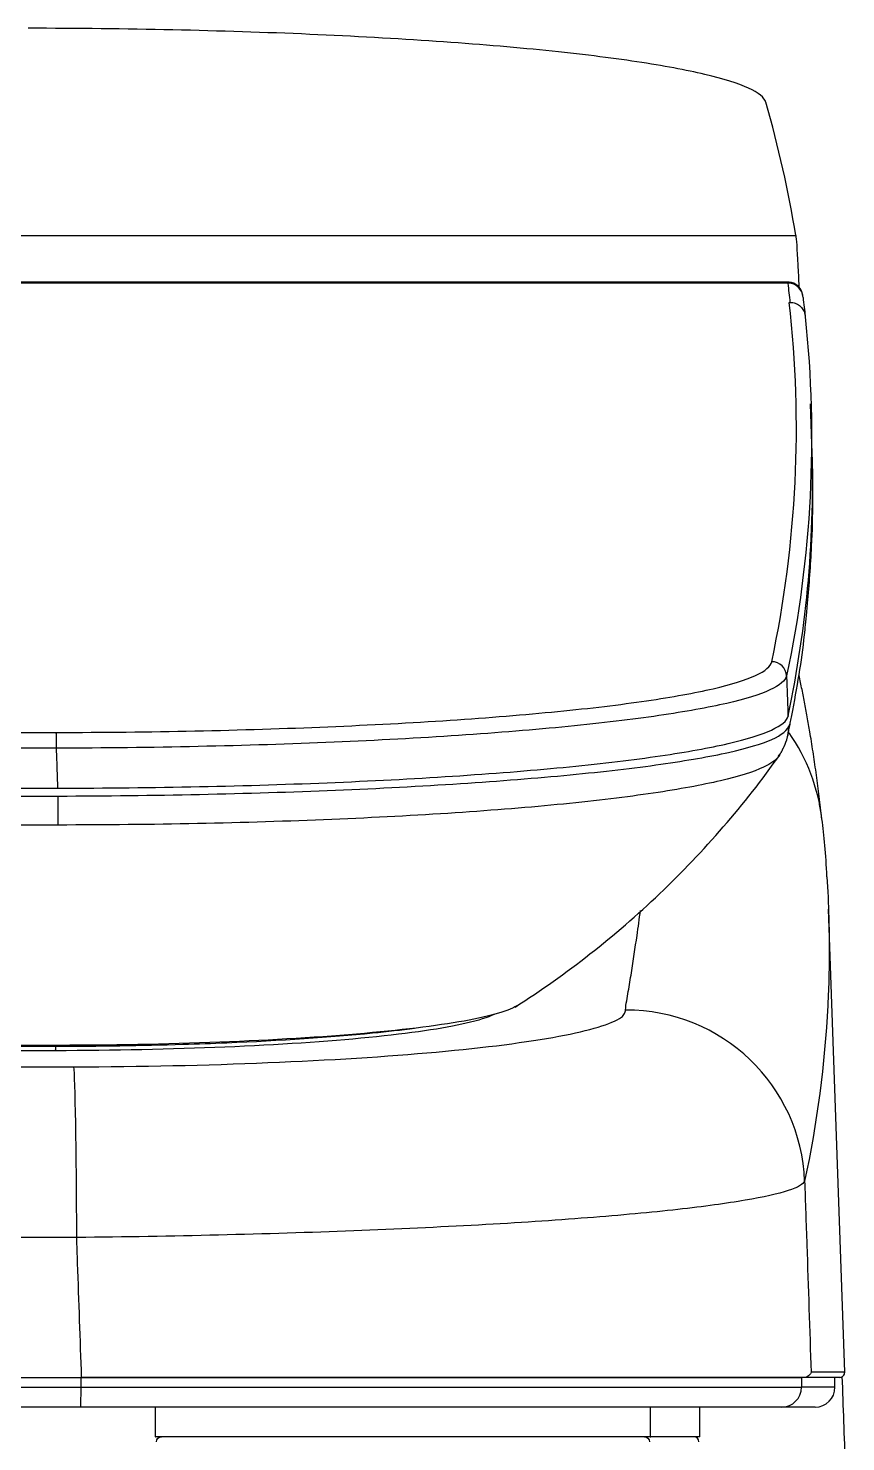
# Model space of a CAD drawing. Header units: millimetres. Extents: x 0 to 460316, y -63250 to 103204.
# Drawn here: x 181780.4 to 181863, y 48179.9 to 48322.9 of the extents above; entities that cross this region are included whole.
import ezdxf

# ---------------------------------------------------------------- set-up
doc = ezdxf.new("R2010")
doc.units = ezdxf.units.MM
doc.header["$LTSCALE"] = 25
doc.layers.add('line', color=7, linetype='Continuous')

msp = doc.modelspace()

# ---------------------------------------------------------------- linework, layer by layer
at = {"layer": 'line'}
for p, q in [((181478.58, 48301.91), (181857.94, 48301.91)), ((181857.16, 48297.2), (181479.36, 48297.2)), ((181857.18, 48297.08), (181479.34, 48297.08)), ((181857.28, 48295.14), (181857.4, 48295.14)), ((181859.58, 48280.81), (181859.44, 48284.88)), ((181862.89, 48186.97), (181861.26, 48233.78)), ((181785.74, 48186.45), (181858.52, 48186.45)), ((181785.74, 48185.45), (181785.74, 48186.45)), ((181858.78, 48186.45), (181858.52, 48186.45)), ((181858.52, 48186.45), (181858.52, 48185.45)), ((181862.39, 48186.45), (181858.78, 48186.45)), ((181862.89, 48186.97), (181859.5, 48186.97)), ((181861.91, 48185.45), (181861.91, 48186.45)), ((181785.74, 48185.45), (181858.52, 48185.45)), ((181861.91, 48185.45), (181858.52, 48185.45)), ((181856.52, 48183.45), (181785.71, 48183.45)), ((181793.26, 48180.45), (181793.26, 48183.45)), ((181843.26, 48180.45), (181843.26, 48183.45)), ((181848.26, 48180.45), (181848.26, 48183.45)), ((181859.91, 48183.45), (181856.52, 48183.45))]:
    msp.add_line(p, q, dxfattribs=at)
for centre, radius, start, end in [((181862.39, 48186.95), 0.5, 270, 2), ((181859.91, 48185.45), 2, 270, 0), ((181847.66, 48179.95), 0.5, 360, 90)]:
    msp.add_arc(centre, radius, start, end, dxfattribs=at)
at = {"layer": 'line', "extrusion": (0, 0, -1)}
for centre, start, end in [((-181793.86, 48179.95), 360, 90), ((-181842.66, 48179.95), 90, 180)]:
    msp.add_arc(centre, 0.5, start, end, dxfattribs=at)
at = {"layer": 'line'}
for centre, major_axis, ratio, start_param, end_param in [((170638.3, 48283.52), (11221.16, 0), 0.099919, 0.016403, 0.028416), ((170666, 48283.53), (-11192, 0.03), 0.100043, 3.151987, 3.153719), ((181857.18, 48295.59), (-1.49, -0.18), 0.994973, 3.055446, 4.592366), ((170638.26, 48282.41), (11219.75, 0), 0.099919, 6.262135, 6.294542), ((170638.26, 48276.9), (11221.39, 0), 0.099919, 6.262159, 6.286674), ((181855.52, 48257.32), (-1.47, 0.31), 0.994827, 3.385392, 4.919015), ((181783.24, 48250.16), (0, 1.5), 0.015654, 4.654732, 6.183585), ((181852.71, 48252.16), (-4.39, 0.97), 0.995212, 3.076524, 3.370647), ((181852.71, 48252.16), (-4.39, 0.97), 0.995212, 2.865312, 3.076524), ((181783.37, 48245.51), (-0.01, 4.5), 0.015684, 3.919975, 4.647697), ((181840.86, 48205.68), (17.6, -3.78), 0.994982, 0.247594, 1.786699), ((181785.02, 48199.96), (0.04, -18), 0.016222, 1.606487, 3.02517), ((170729.57, 37162.26), (-17.6, 59490.68), 0.190492, 4.898565, 4.898721), ((181785.71, 48185.45), (0, 2), 0.016186, 3.141593, 4.712389), ((181856.52, 48185.45), (0, 2), 0.999698, 3.141593, 4.712389)]:
    msp.add_ellipse(centre, major_axis=major_axis, ratio=ratio, start_param=start_param, end_param=end_param, dxfattribs=at)
for points, knots in [([(181854.92, 48315.37), (181854.79, 48315.86), (181854.19, 48316.34), (181852.14, 48317.28), (181850.66, 48317.75), (181846.87, 48318.64), (181844.57, 48319.07), (181839.22, 48319.87), (181836.11, 48320.26), (181829.31, 48320.95), (181825.61, 48321.26), (181817.62, 48321.81), (181813.29, 48322.05), (181804.39, 48322.44), (181799.79, 48322.59), (181790.24, 48322.8), (181785.33, 48322.85), (181780.41, 48322.86)], [0, 0, 0, 0, 0.125, 0.125, 0.25, 0.25, 0.375, 0.375, 0.5, 0.5, 0.625, 0.625, 0.75, 0.75, 0.875, 0.875, 1, 1, 1, 1]), ([(181857.94, 48301.91), (181858, 48301.6), (181858.07, 48300.56), (181858.19, 48298.28), (181858.23, 48297.54), (181858.27, 48296.73)], [0, 0, 0, 0, 0.719272, 0.719272, 1, 1, 1, 1]), ([(181858.67, 48295.79), (181858.67, 48295.81), (181858.65, 48295.9), (181858.64, 48296.01), (181858.53, 48296.32), (181858.37, 48296.61), (181858.07, 48296.91), (181857.65, 48297.14), (181857.33, 48297.18), (181857.17, 48297.18)], [0, 0, 0, 0, 0.15117, 0.404416, 0.488269, 0.587567, 0.719033, 0.866869, 1, 1, 1, 1]), ([(181857.4, 48295.14), (181857.57, 48295.14), (181857.74, 48295.11), (181858.06, 48295), (181858.21, 48294.92), (181858.47, 48294.71), (181858.58, 48294.58), (181858.76, 48294.3), (181858.83, 48294.14), (181858.89, 48293.88), (181858.9, 48293.79), (181858.9, 48293.7)], [0, 0, 0, 0, 0.219725, 0.219725, 0.439451, 0.439451, 0.659172, 0.659172, 0.878881, 0.878881, 1, 1, 1, 1]), ([(181859.13, 48264.72), (181859.32, 48266.64), (181859.46, 48268.56), (181859.7, 48273.58), (181859.72, 48276.68), (181859.61, 48279.78)], [0, 0, 0, 0, 0.382262, 0.382262, 1, 1, 1, 1]), ([(181857.03, 48250.91), (181857.05, 48250.96), (181857.13, 48251.23), (181857.2, 48251.61), (181857.31, 48252.16), (181857.42, 48252.75), (181858.12, 48256.35), (181858.73, 48259.99), (181859.01, 48263.42), (181859.13, 48264.72)], [0, 0, 0, 0, 0.004155, 0.024839, 0.058482, 0.108342, 0.20691, 0.837665, 1, 1, 1, 1]), ([(181783.24, 48251.66), (181787.97, 48251.67), (181792.64, 48251.72), (181801.84, 48251.91), (181806.38, 48252.06), (181814.99, 48252.42), (181819.1, 48252.64), (181826.94, 48253.16), (181830.58, 48253.46), (181837.2, 48254.11), (181840.21, 48254.47), (181845.51, 48255.25), (181847.75, 48255.66), (181851.43, 48256.51), (181852.88, 48256.96), (181854.87, 48257.88), (181855.42, 48258.34), (181855.52, 48258.81)], [0, 0, 0, 0, 0.125, 0.125, 0.25, 0.25, 0.375, 0.375, 0.5, 0.5, 0.625, 0.625, 0.75, 0.75, 0.875, 0.875, 1, 1, 1, 1]), ([(181857.02, 48257.37), (181856.82, 48256.43), (181854.73, 48255.47), (181849.1, 48254.17), (181846.81, 48253.76), (181841.41, 48252.97), (181838.34, 48252.6), (181831.59, 48251.93), (181827.88, 48251.63), (181819.89, 48251.09), (181815.69, 48250.86), (181802.53, 48250.3), (181792.83, 48250.09), (181783.26, 48250.07)], [0, 0, 0, 0, 0.25, 0.25, 0.375, 0.375, 0.5, 0.5, 0.625, 0.625, 0.75, 0.75, 1, 1, 1, 1]), ([(181857.02, 48257.37), (181857.02, 48257.31), (181857.02, 48257.24), (181857.05, 48256.39), (181857.08, 48255.59), (181857.13, 48254.31), (181857.15, 48253.81), (181857.17, 48253.32)], [0, 0, 0, 0, 0.046826, 0.046826, 0.634904, 0.634904, 1, 1, 1, 1]), ([(181783.41, 48246.03), (181788.24, 48246.03), (181793, 48246.09), (181802.41, 48246.28), (181807.03, 48246.43), (181820.2, 48246.98), (181828.35, 48247.53), (181838.47, 48248.53), (181841.56, 48248.9), (181846.96, 48249.69), (181849.24, 48250.1), (181853, 48250.98), (181854.48, 48251.44), (181856.5, 48252.37), (181857.07, 48252.84), (181857.17, 48253.32)], [0, 0, 0, 0, 0.125, 0.125, 0.25, 0.25, 0.5, 0.5, 0.625, 0.625, 0.75, 0.75, 0.875, 0.875, 1, 1, 1, 1]), ([(181783.44, 48245.23), (181793, 48245.26), (181802.63, 48245.46), (181820.26, 48246.19), (181828.39, 48246.73), (181838.52, 48247.7), (181841.62, 48248.06), (181846.99, 48248.83), (181849.28, 48249.23), (181853.04, 48250.07), (181854.52, 48250.51), (181856.54, 48251.4), (181857.1, 48251.87), (181857.38, 48252.55)], [0, 0, 0, 0, 0.25, 0.25, 0.5, 0.5, 0.625, 0.625, 0.75, 0.75, 0.875, 0.875, 1, 1, 1, 1]), ([(181783.41, 48246.03), (181783.39, 48246.53), (181783.37, 48247.02), (181783.33, 48248.26), (181783.3, 48248.99), (181783.27, 48249.84), (181783.26, 48249.95), (181783.26, 48250.07)], [0, 0, 0, 0, 0.370172, 0.370172, 0.912054, 0.912054, 1, 1, 1, 1]), ([(181856.22, 48249.22), (181855.97, 48248.86), (181855.45, 48248.5), (181853.68, 48247.68), (181852.21, 48247.21), (181848.47, 48246.34), (181846.21, 48245.92), (181840.88, 48245.13), (181837.82, 48244.76), (181827.8, 48243.76), (181819.77, 48243.23), (181806.71, 48242.68), (181802.13, 48242.54), (181792.88, 48242.35), (181788.19, 48242.31), (181783.42, 48242.3)], [0, 0, 0, 0, 0.096983, 0.096983, 0.225985, 0.225985, 0.354988, 0.354988, 0.48399, 0.48399, 0.741995, 0.741995, 0.870998, 0.870998, 1, 1, 1, 1]), ([(181829.6, 48223.9), (181832.21, 48225.57), (181837.26, 48229.15), (181844.3, 48235.25), (181850.73, 48242), (181854.56, 48246.88), (181856.36, 48249.42)], [0, 0, 0, 0, 0.249384, 0.499921, 0.750498, 1, 1, 1, 1]), ([(181861.1, 48237.07), (181860.98, 48239.41), (181860.84, 48241.2), (181860.59, 48242.92), (181860.52, 48243.42), (181860.45, 48243.9), (181860.36, 48244.39)], [0, 0, 0, 0, 1, 1, 1, 1.285745, 1.285745, 1.285745, 1.285745]), ([(181861.1, 48237.07), (181861.18, 48235.72), (181861.25, 48234.32), (181861.31, 48231.93), (181861.33, 48230.92), (181861.33, 48229.91)], [0, 0, 0, 0, 0.578782, 0.578782, 1, 1, 1, 1]), ([(181840.76, 48223.6), (181840.78, 48224.22), (181840.93, 48224.83), (181841.13, 48226.09), (181841.24, 48226.72), (181841.54, 48228.61), (181841.73, 48229.87), (181842.03, 48231.97), (181842.15, 48232.81), (181842.26, 48233.66)], [0, 0, 0, 0, 0.187353, 0.187353, 0.374706, 0.374706, 0.749413, 0.749413, 1, 1, 1, 1]), ([(181861.33, 48229.91), (181861.33, 48227.96), (181861.28, 48226.01), (181860.87, 48218.13), (181860.09, 48212.13), (181858.84, 48206.31)], [0, 0, 0, 0, 0.247958, 0.247958, 1, 1, 1, 1]), ([(181829.78, 48224.02), (181829.65, 48223.94), (181829.51, 48223.87), (181828.74, 48223.51), (181827.87, 48223.23), (181824.58, 48222.44), (181821.39, 48221.95), (181813.56, 48221.12), (181808.83, 48220.77), (181798.56, 48220.26), (181792.88, 48220.1), (181784.44, 48220.02), (181781.6, 48220.02), (181775.93, 48220.01), (181773.1, 48220.01), (181758.94, 48219.99), (181747.6, 48219.97), (181713.6, 48219.94), (181690.93, 48219.93), (181668.26, 48219.93)], [0, 0, 0, 0, 0.012598, 0.012598, 0.059617, 0.059617, 0.153656, 0.153656, 0.247694, 0.247694, 0.341732, 0.341732, 0.388751, 0.388751, 0.43577, 0.43577, 0.623847, 0.623847, 1, 1, 1, 1]), ([(181827.47, 48223.15), (181826.83, 48222.84), (181825.88, 48222.54), (181822.37, 48221.72), (181819.01, 48221.23), (181810.63, 48220.4), (181805.65, 48220.07), (181794.89, 48219.62), (181789.01, 48219.49), (181783.14, 48219.48)], [0.0900828, 0.0900828, 0.0900828, 0.0900828, 0.2277069, 0.2277069, 0.485138, 0.485138, 0.742569, 0.742569, 1, 1, 1, 1]), ([(181785.02, 48217.85), (181791.76, 48217.87), (181798.44, 48218.02), (181810.82, 48218.53), (181816.66, 48218.9), (181826.6, 48219.8), (181830.85, 48220.35), (181837.17, 48221.54), (181839.34, 48222.19), (181840.33, 48222.86)], [0, 0, 0, 0, 0.25, 0.25, 0.5, 0.5, 0.75, 0.75, 1, 1, 1, 1]), ([(181840.33, 48222.86), (181840.51, 48222.99), (181840.57, 48223.11), (181840.72, 48223.35), (181840.75, 48223.48), (181840.76, 48223.6)], [0, 0, 0, 0, 0.5, 0.5, 1, 1, 1, 1]), ([(181796.03, 48220.13), (181797.54, 48220.18), (181799.02, 48220.23), (181805.9, 48220.52), (181810.94, 48220.86), (181816.71, 48221.43), (181818.13, 48221.59), (181819.44, 48221.76)], [0, 0, 0, 0, 0.163216, 0.163216, 0.777345, 0.777345, 1, 1, 1, 1]), ([(181783.14, 48219.48), (181774.5, 48219.47), (181765.85, 48219.45), (181752.54, 48219.44), (181747.87, 48219.43), (181738.54, 48219.42), (181733.87, 48219.42), (181728.04, 48219.41), (181726.87, 48219.41), (181721.04, 48219.41), (181716.37, 48219.4), (181697.22, 48219.39), (181682.74, 48219.39), (181668.26, 48219.39)], [0, 0, 0, 0, 0.225799, 0.225799, 0.347669, 0.347669, 0.469538, 0.469538, 0.500005, 0.500005, 0.621875, 0.621875, 1, 1, 1, 1]), ([(181668.26, 48217.86), (181687.72, 48217.86), (181707.18, 48217.82), (181746.1, 48217.79), (181765.56, 48217.81), (181785.02, 48217.85)], [0, 0, 0, 0, 0.5, 0.5, 1, 1, 1, 1]), ([(181858.84, 48206.31), (181858.73, 48205.99), (181858.17, 48205.66), (181856.17, 48205.01), (181854.71, 48204.68), (181850.96, 48204.04), (181848.68, 48203.73), (181843.36, 48203.13), (181840.27, 48202.85), (181833.53, 48202.32), (181829.86, 48202.08), (181821.93, 48201.64), (181817.67, 48201.44), (181804.52, 48200.93), (181794.97, 48200.69), (181785.31, 48200.6)], [0, 0, 0, 0, 0.125, 0.125, 0.25, 0.25, 0.375, 0.375, 0.5, 0.5, 0.625, 0.625, 0.75, 0.75, 1, 1, 1, 1]), ([(181858.84, 48206.31), (181858.91, 48204.16), (181858.99, 48202.01), (181859.21, 48195.56), (181859.35, 48191.26), (181859.5, 48186.97)], [0, 0, 0, 0, 0.333577, 0.333577, 1, 1, 1, 1]), ([(181785.8, 48186.45), (181785.67, 48190.3), (181785.53, 48194.14), (181785.37, 48198.86), (181785.34, 48199.73), (181785.31, 48200.6)], [0, 0, 0, 0, 0.815446, 0.815446, 1, 1, 1, 1]), ([(181858.78, 48186.45), (181857.51, 48186.45), (181854.75, 48186.45), (181848.41, 48186.45), (181845.99, 48186.45), (181840.53, 48186.45), (181837.46, 48186.45), (181830.82, 48186.45), (181827.28, 48186.45), (181819.77, 48186.45), (181815.77, 48186.45), (181807.52, 48186.45), (181803.31, 48186.45), (181794.68, 48186.45), (181790.25, 48186.45), (181785.8, 48186.45)], [0, 0, 0, 0, 0.25, 0.25, 0.375, 0.375, 0.5, 0.5, 0.625, 0.625, 0.75, 0.75, 0.875, 0.875, 1, 1, 1, 1]), ([(181859.5, 48186.97), (181859.5, 48186.96), (181859.5, 48186.96), (181859.47, 48186.86), (181859.41, 48186.75), (181859.22, 48186.57), (181859.08, 48186.49), (181858.87, 48186.45), (181858.83, 48186.45), (181858.78, 48186.45)], [0, 0, 0, 0, 0.006188, 0.006188, 0.436671, 0.436671, 0.887456, 0.887456, 1, 1, 1, 1]), ([(181668.26, 48185.45), (181672.27, 48185.45), (181676.27, 48185.45), (181696.3, 48185.45), (181712.33, 48185.45), (181747.48, 48185.45), (181766.61, 48185.45), (181785.74, 48185.45)], [0, 0, 0, 0, 0.102299, 0.102299, 0.511501, 0.511501, 1, 1, 1, 1]), ([(181785.71, 48183.45), (181766.58, 48183.45), (181747.46, 48183.45), (181712.32, 48183.45), (181696.3, 48183.45), (181676.27, 48183.45), (181672.27, 48183.45), (181668.26, 48183.45)], [0, 0, 0, 0, 0.488499, 0.488499, 0.897701, 0.897701, 1, 1, 1, 1]), ([(181794.66, 48180.45), (181794.65, 48180.45), (181794.59, 48180.45), (181794.47, 48180.45), (181794.33, 48180.45), (181794.19, 48180.45), (181794.06, 48180.45), (181793.95, 48180.45), (181793.88, 48180.45), (181793.86, 48180.45), (181793.86, 48180.45)], [0, 0, 0, 0, 0.022824, 0.125938, 0.237842, 0.362412, 0.501461, 0.655919, 0.826777, 1, 1, 1, 1]), ([(181842.66, 48180.45), (181842.66, 48180.45), (181842.64, 48180.45), (181842.57, 48180.45), (181842.46, 48180.45), (181842.33, 48180.45), (181842.19, 48180.45), (181842.04, 48180.45), (181841.93, 48180.45), (181841.87, 48180.45), (181841.86, 48180.45)], [0, 0, 0, 0, 0.177661, 0.348466, 0.502882, 0.641897, 0.766434, 0.878303, 0.981387, 1, 1, 1, 1]), ([(181847.66, 48180.45), (181847.66, 48180.45), (181847.64, 48180.45), (181847.57, 48180.45), (181847.46, 48180.45), (181847.33, 48180.45), (181847.19, 48180.45), (181847.04, 48180.45), (181846.9, 48180.45), (181846.74, 48180.45), (181846.58, 48180.45), (181846.4, 48180.45), (181846.21, 48180.45), (181846.01, 48180.45), (181845.8, 48180.45), (181845.56, 48180.45), (181845.3, 48180.45), (181844.98, 48180.45), (181844.6, 48180.45), (181844.27, 48180.45), (181844.07, 48180.45), (181844.02, 48180.45), (181843.77, 48180.45), (181843.52, 48180.45), (181843.26, 48180.45)], [0, 0, 0, 0, 0.078111, 0.153207, 0.221098, 0.282217, 0.336971, 0.386156, 0.431478, 0.474766, 0.517737, 0.560918, 0.604114, 0.647189, 0.690377, 0.735444, 0.784601, 0.840042, 0.903837, 0.977947, 1, 1, 1, 1.114688, 1.114688, 1.114688, 1.114688])]:
    msp.add_open_spline(points, degree=3, knots=knots, dxfattribs=at)
for points, degree in [([(181857.18, 48297.08), (181857.17, 48297.16), (181857.17, 48297.19), (181857.16, 48297.2)], 3), ([(181858.68, 48295.64), (181858.76, 48294.99), (181858.83, 48294.34), (181858.9, 48293.7)], 3), ([(181858.9, 48293.7), (181860.16, 48281.59), (181859.57, 48269.48), (181857.02, 48257.37)], 3), ([(181860.59, 48242.92), (181859.66, 48251.1), (181858.28, 48257.42)], 2), ([(181668.26, 48251.57), (181706.59, 48251.57), (181744.91, 48251.6), (181783.24, 48251.66)], 3), ([(181860.59, 48242.92), (181860.23, 48246.05), (181859.07, 48249.06), (181857.27, 48251.62)], 3), ([(181783.26, 48250.07), (181744.93, 48250.01), (181706.6, 48249.98), (181668.26, 48249.98)], 3), ([(181856.18, 48249.3), (181856.54, 48249.63), (181856.65, 48250.04)], 2), ([(181856.29, 48249.32), (181856.27, 48249.29), (181856.25, 48249.26), (181856.22, 48249.22)], 3), ([(181668.26, 48245.94), (181706.65, 48245.94), (181745.03, 48245.97), (181783.41, 48246.03)], 3), ([(181668.26, 48245.14), (181706.66, 48245.14), (181745.05, 48245.17), (181783.44, 48245.23)], 3), ([(181783.42, 48242.3), (181745.04, 48242.25), (181706.65, 48242.21), (181668.26, 48242.21)], 3), ([(181783.15, 48219.93), (181787.5, 48219.93), (181791.87, 48220.01), (181796.03, 48220.13)], 3), ([(181668.26, 48219.84), (181687.41, 48219.84), (181725.71, 48219.85), (181764.01, 48219.9), (181783.15, 48219.93)], 3), ([(181783.15, 48219.93), (181783.15, 48219.67), (181783.15, 48219.45), (181783.14, 48219.48)], 3), ([(181785.31, 48200.6), (181746.3, 48200.51), (181707.28, 48200.59), (181668.26, 48200.59)], 3), ([(181668.26, 48186.45), (181707.42, 48186.45), (181746.58, 48186.45), (181785.74, 48186.45)], 3), ([(181668.26, 48186.45), (181707.44, 48186.45), (181746.62, 48186.45), (181785.8, 48186.45)], 3)]:
    msp.add_open_spline(points, degree=degree, dxfattribs=at)
for points, weights in [([(181843.26, 48180.45), (181843.26, 48180.45), (181793.26, 48180.45), (181793.26, 48180.45)], [1, 0.333333333333, 0.333333333333, 1]), ([(181848.26, 48180.45), (181848.26, 48180.45), (181847.81, 48180.45), (181846.8, 48180.45)], [1, 0.901354058513, 0.817304649684, 0.747851773512])]:
    msp.add_rational_spline(points, weights, degree=3, dxfattribs=at)

doc.saveas('drawing.dxf')
